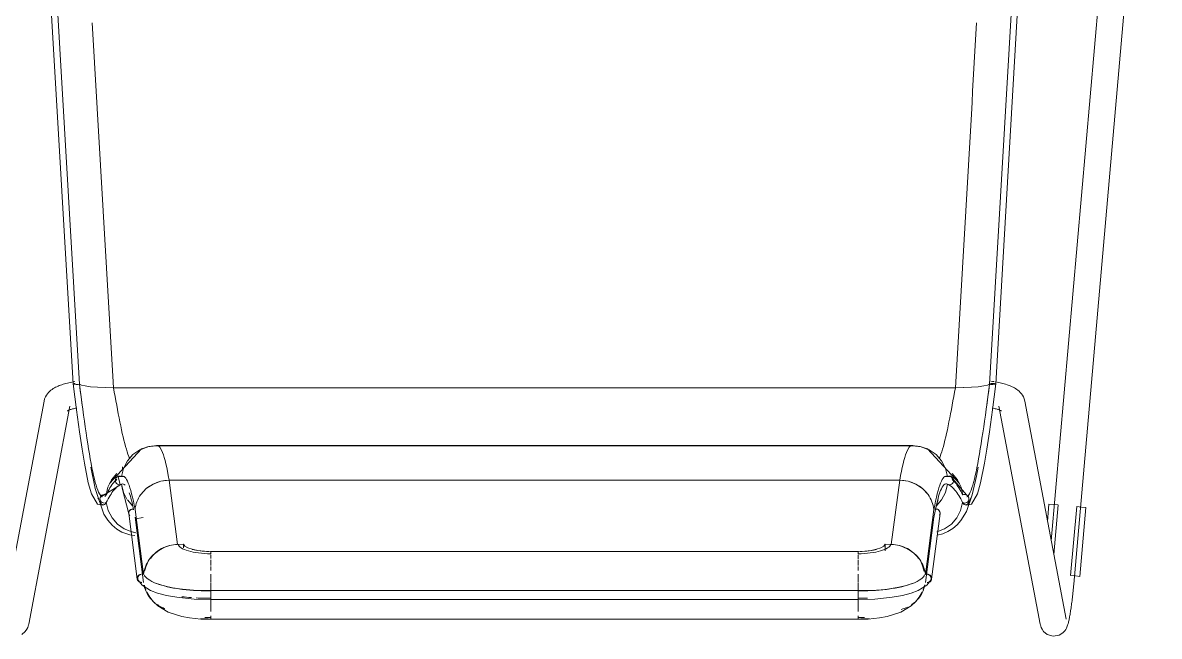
# Model space of a CAD drawing. Header units: millimetres. Extents: x 155927 to 317870, y -36033 to 97293.
# Drawn here: x 175871 to 176389, y 11464 to 11743 of the extents above; entities that cross this region are included whole.
import ezdxf

# ---------------------------------------------------------------- set-up
doc = ezdxf.new("R2010")
doc.units = ezdxf.units.MM
doc.header["$MEASUREMENT"] = 0
doc.layers.add('I-FURN', color=8, linetype='CONTINUOUS', lineweight=9)

msp = doc.modelspace()

# ---------------------------------------------------------------- linework, layer by layer
at = {"layer": 'I-FURN'}
for p, q in [((176376.9, 11931.76), (176339.61, 11507.26)), ((176349.91, 11487.39), (176388.85, 11930.71)), ((175894.19, 11578.68), (175874.9, 11910.59)), ((176314.42, 11578.68), (176333.71, 11910.59)), ((175889.1, 11578.32), (175889.7, 11578.51)), ((175889.7, 11578.51), (175890.32, 11578.69)), ((175890.32, 11578.69), (175890.95, 11578.87)), ((175890.95, 11578.87), (175891.59, 11579.03)), ((175891.59, 11579.03), (175892.25, 11579.18)), ((175892.25, 11579.18), (175892.92, 11579.32)), ((175892.92, 11579.32), (175893.6, 11579.46)), ((175893.6, 11579.46), (175894.29, 11579.58)), ((175894.25, 11578.73), (175894.19, 11578.68)), ((175894.19, 11578.68), (175894.25, 11578.73)), ((175894.19, 11578.68), (175895.74, 11566.82)), ((175894.29, 11579.58), (175895, 11579.7)), ((175894.43, 11578.78), (175894.72, 11578.82)), ((175894.73, 11578.82), (175894.44, 11578.78)), ((175894.75, 11578.53), (175894.45, 11578.57)), ((175894.46, 11578.57), (175894.75, 11578.53)), ((175894.72, 11578.82), (175895.1, 11578.86)), ((175895.11, 11578.86), (175894.73, 11578.82)), ((175894.75, 11578.53), (175895.14, 11578.5)), ((175895.14, 11578.5), (175894.75, 11578.53)), ((175895.14, 11578.5), (175895.59, 11578.47)), ((175895.59, 11578.47), (175895.14, 11578.5)), ((175895.59, 11578.47), (175896.09, 11578.47)), ((175896.08, 11578.47), (175895.59, 11578.47)), ((175896.58, 11578.47), (175896.08, 11578.47)), ((175896.09, 11578.47), (175896.58, 11578.47)), ((175896.58, 11578.47), (175897.05, 11578.49)), ((175897.05, 11578.49), (175896.58, 11578.47)), ((175897.96, 11578.09), (175897.05, 11578.49)), ((175897.05, 11578.49), (175897.96, 11578.09)), ((176311.55, 11578.49), (176310.65, 11578.09)), ((176310.65, 11578.09), (176311.55, 11578.49)), ((176311.55, 11578.49), (176312.02, 11578.47)), ((176312.03, 11578.47), (176311.55, 11578.49)), ((176312.02, 11578.47), (176312.52, 11578.47)), ((176312.52, 11578.47), (176312.03, 11578.47)), ((176312.56, 11578.89), (176312.06, 11578.89)), ((176312.06, 11578.89), (176312.56, 11578.89)), ((176312.9, 11579.81), (176312.17, 11579.91)), ((176312.52, 11578.47), (176313.01, 11578.47)), ((176313.02, 11578.47), (176312.52, 11578.47)), ((176313.05, 11578.88), (176312.56, 11578.89)), ((176312.56, 11578.89), (176313.06, 11578.88)), ((176314.42, 11578.68), (176312.86, 11566.82)), ((176313.61, 11579.7), (176312.9, 11579.81)), ((176313.01, 11578.47), (176313.47, 11578.5)), ((176313.47, 11578.5), (176313.02, 11578.47)), ((176313.5, 11578.86), (176313.05, 11578.88)), ((176313.06, 11578.88), (176313.51, 11578.86)), ((176313.47, 11578.5), (176313.85, 11578.53)), ((176313.86, 11578.53), (176313.47, 11578.5)), ((176313.88, 11578.82), (176313.5, 11578.86)), ((176313.51, 11578.86), (176313.89, 11578.82)), ((176313.85, 11578.53), (176314.15, 11578.57)), ((176314.16, 11578.57), (176313.86, 11578.53)), ((176314.17, 11578.78), (176313.88, 11578.82)), ((176313.89, 11578.82), (176314.18, 11578.78)), ((176314.15, 11578.57), (176314.35, 11578.62)), ((176314.35, 11578.62), (176314.16, 11578.57)), ((176314.36, 11578.73), (176314.17, 11578.78)), ((176314.18, 11578.78), (176314.36, 11578.73)), ((176315.01, 11579.46), (176314.32, 11579.58)), ((176314.35, 11578.62), (176314.42, 11578.68)), ((176314.42, 11578.68), (176314.35, 11578.62)), ((176314.42, 11578.68), (176314.36, 11578.73)), ((176314.36, 11578.73), (176314.42, 11578.68)), ((176315.69, 11579.32), (176315.01, 11579.46)), ((176316.36, 11579.18), (176315.69, 11579.32)), ((176317.01, 11579.03), (176316.36, 11579.18)), ((176317.66, 11578.87), (176317.01, 11579.03)), ((176318.29, 11578.69), (176317.66, 11578.87)), ((176318.9, 11578.51), (176318.29, 11578.69)), ((176319.51, 11578.32), (176318.9, 11578.51)), ((175881.62, 11572.71), (175882.06, 11573.5)), ((175882.06, 11573.5), (175882.54, 11574.19)), ((175882.54, 11574.19), (175883.05, 11574.79)), ((175883.05, 11574.79), (175883.57, 11575.31)), ((175883.57, 11575.31), (175884.1, 11575.76)), ((175884.1, 11575.76), (175884.63, 11576.16)), ((175884.63, 11576.16), (175885.17, 11576.52)), ((175885.17, 11576.52), (175885.71, 11576.84)), ((175885.71, 11576.84), (175886.24, 11577.13)), ((175886.24, 11577.13), (175886.8, 11577.4)), ((175886.8, 11577.4), (175887.36, 11577.66)), ((175887.36, 11577.66), (175887.93, 11577.89)), ((175887.93, 11577.89), (175888.51, 11578.11)), ((175888.51, 11578.11), (175889.1, 11578.32)), ((175899.69, 11577.72), (175897.96, 11578.09)), ((175897.96, 11578.09), (175899.7, 11577.72)), ((175902.17, 11577.41), (175899.7, 11577.72)), ((175899.7, 11577.72), (175902.2, 11577.41)), ((175905.25, 11577.17), (175902.2, 11577.41)), ((175902.2, 11577.41), (175905.3, 11577.17)), ((175908.77, 11577.02), (175905.3, 11577.17)), ((175905.3, 11577.17), (175908.84, 11577.02)), ((175912.53, 11576.96), (175908.83, 11577.02)), ((175908.84, 11577.02), (175912.6, 11576.96)), ((175912.6, 11576.96), (176296, 11576.96)), ((176296, 11576.96), (175912.6, 11576.96)), ((176296, 11576.96), (176299.77, 11577.02)), ((176299.77, 11577.02), (176296.08, 11576.96)), ((176299.77, 11577.02), (176303.31, 11577.17)), ((176303.31, 11577.17), (176299.84, 11577.02)), ((176303.31, 11577.17), (176306.41, 11577.41)), ((176306.41, 11577.41), (176303.36, 11577.17)), ((176306.41, 11577.41), (176308.9, 11577.72)), ((176308.91, 11577.72), (176306.44, 11577.41)), ((176308.9, 11577.72), (176310.65, 11578.09)), ((176310.65, 11578.09), (176308.91, 11577.72)), ((176320.1, 11578.11), (176319.51, 11578.32)), ((176320.68, 11577.89), (176320.1, 11578.11)), ((176321.25, 11577.66), (176320.68, 11577.89)), ((176321.81, 11577.4), (176321.25, 11577.66)), ((176322.37, 11577.13), (176321.81, 11577.4)), ((176322.9, 11576.84), (176322.37, 11577.13)), ((176323.44, 11576.52), (176322.9, 11576.84)), ((176323.98, 11576.16), (176323.44, 11576.52)), ((176324.51, 11575.76), (176323.98, 11576.16)), ((176325.04, 11575.31), (176324.51, 11575.76)), ((176325.56, 11574.79), (176325.04, 11575.31)), ((176326.07, 11574.19), (176325.56, 11574.79)), ((176326.55, 11573.5), (176326.07, 11574.19)), ((176326.99, 11572.71), (176326.55, 11573.5)), ((175881, 11570.83), (175862.18, 11471.54)), ((175873.97, 11469.3), (175892.79, 11568.6)), ((175881, 11570.83), (175881.25, 11571.82)), ((175881.25, 11571.82), (175881.62, 11572.71)), ((176315.82, 11568.6), (176334.64, 11469.3)), ((176327.35, 11571.82), (176326.99, 11572.71)), ((176327.61, 11570.83), (176327.35, 11571.82)), ((176346.43, 11471.54), (176327.61, 11570.83)), ((175891.57, 11566.37), (175891.59, 11566.38)), ((175891.59, 11566.38), (175891.66, 11566.42)), ((175891.66, 11566.42), (175891.75, 11566.47)), ((175891.75, 11566.47), (175891.9, 11566.55)), ((175891.9, 11566.55), (175892.1, 11566.63)), ((175892.1, 11566.63), (175892.33, 11566.73)), ((175892.33, 11566.73), (175892.6, 11566.83)), ((175892.6, 11566.83), (175892.9, 11566.94)), ((175892.9, 11566.94), (175893.24, 11567.04)), ((175893.24, 11567.04), (175893.6, 11567.15)), ((175893.6, 11567.15), (175894, 11567.26)), ((175894, 11567.26), (175894.42, 11567.37)), ((175894.42, 11567.37), (175894.87, 11567.47)), ((175894.87, 11567.47), (175895.34, 11567.57)), ((175895.34, 11567.57), (175895.83, 11567.67)), ((175895.74, 11566.82), (175897.1, 11556.89)), ((176312.86, 11566.82), (176311.51, 11556.89)), ((176313.27, 11567.57), (176312.78, 11567.67)), ((176313.74, 11567.47), (176313.27, 11567.57)), ((176314.19, 11567.37), (176313.74, 11567.47)), ((176314.61, 11567.26), (176314.19, 11567.37)), ((176315, 11567.15), (176314.61, 11567.26)), ((176315.37, 11567.04), (176315, 11567.15)), ((176315.71, 11566.94), (176315.37, 11567.04)), ((176316.01, 11566.83), (176315.71, 11566.94)), ((176316.28, 11566.73), (176316.01, 11566.83)), ((176316.51, 11566.63), (176316.28, 11566.73)), ((176316.7, 11566.55), (176316.51, 11566.63)), ((176316.86, 11566.47), (176316.7, 11566.55)), ((176316.94, 11566.42), (176316.86, 11566.47)), ((176317.02, 11566.38), (176316.94, 11566.42)), ((176317.04, 11566.37), (176317.02, 11566.38)), ((175897.1, 11556.89), (175898.28, 11548.87)), ((176311.51, 11556.89), (176310.33, 11548.87)), ((175898.28, 11548.87), (175899.32, 11542.56)), ((175910.74, 11533.34), (175925.34, 11549.04)), ((175924.55, 11548.62), (175921.41, 11546.45)), ((175921.42, 11546.44), (175924.55, 11548.61)), ((175924.24, 11548.44), (175928.7, 11550.17)), ((175924.55, 11548.61), (175928.12, 11549.98)), ((175928.12, 11549.98), (175924.55, 11548.62)), ((175925.34, 11549.04), (175927.26, 11549.74)), ((175931.91, 11550.46), (175928.12, 11549.98)), ((175928.12, 11549.98), (175931.91, 11550.45)), ((175928.7, 11550.17), (175932.45, 11550.61)), ((175931.91, 11550.46), (176276.7, 11550.46)), ((176276.7, 11550.46), (175931.91, 11550.46)), ((175971.36, 11550.61), (175932.45, 11550.61)), ((176276.16, 11550.61), (175971.36, 11550.61)), ((176279.91, 11550.17), (176276.16, 11550.61)), ((176280.49, 11549.98), (176276.7, 11550.46)), ((176276.7, 11550.45), (176280.49, 11549.98)), ((176284.37, 11548.44), (176279.91, 11550.17)), ((176280.49, 11549.98), (176284.05, 11548.61)), ((176284.06, 11548.62), (176280.49, 11549.98)), ((176283.27, 11549.04), (176281.35, 11549.74)), ((176297.87, 11533.34), (176283.27, 11549.04)), ((176284.05, 11548.61), (176287.19, 11546.44)), ((176287.19, 11546.45), (176284.06, 11548.62)), ((176310.33, 11548.87), (176309.29, 11542.56)), ((175899.32, 11542.56), (175901.12, 11533.54)), ((175918.91, 11543.58), (175917.15, 11540.18)), ((175917.16, 11540.18), (175918.91, 11543.57)), ((175921.41, 11546.45), (175918.91, 11543.58)), ((175918.91, 11543.57), (175921.42, 11546.44)), ((176289.7, 11543.58), (176287.19, 11546.45)), ((176287.19, 11546.44), (176289.7, 11543.57)), ((176291.46, 11540.18), (176289.7, 11543.58)), ((176289.7, 11543.57), (176291.45, 11540.18)), ((176309.29, 11542.56), (176307.49, 11533.54)), ((175902.3, 11540.76), (175904.2, 11531.1)), ((175914.08, 11537.85), (175911.67, 11535.01)), ((175911.69, 11535.01), (175914.08, 11537.85)), ((175917.15, 11540.18), (175916.26, 11536.47)), ((176292.35, 11536.47), (176291.46, 11540.18)), ((176294.53, 11537.85), (176296.92, 11535.01)), ((176296.93, 11535.01), (176294.53, 11537.85)), ((176305.58, 11536.7), (176306.31, 11540.76)), ((175901.12, 11533.54), (175902.52, 11528.54)), ((175906.62, 11527.15), (175916.01, 11532.86)), ((175911.67, 11535.01), (175910.03, 11531.69)), ((175910.04, 11531.69), (175911.68, 11535.01)), ((175913.42, 11534.71), (175913.49, 11535.2)), ((175913.48, 11535.2), (175913.42, 11534.71)), ((175913.49, 11534.22), (175913.42, 11534.71)), ((175913.42, 11534.71), (175913.48, 11534.22)), ((175913.67, 11535.66), (175913.48, 11535.2)), ((175913.48, 11534.22), (175913.67, 11533.76)), ((175913.49, 11535.2), (175913.68, 11535.66)), ((175913.68, 11533.76), (175913.49, 11534.22)), ((175913.97, 11536.07), (175913.67, 11535.66)), ((175913.67, 11533.76), (175913.97, 11533.36)), ((175913.68, 11535.66), (175913.97, 11536.07)), ((175913.97, 11533.36), (175913.68, 11533.76)), ((175913.97, 11536.07), (175914.35, 11536.38)), ((175914.35, 11536.38), (175913.97, 11536.07)), ((175914.35, 11533.05), (175913.97, 11533.36)), ((175913.97, 11533.36), (175914.35, 11533.04)), ((175914.35, 11536.38), (175914.8, 11536.58)), ((175914.8, 11536.58), (175914.35, 11536.38)), ((175914.8, 11532.84), (175914.35, 11533.05)), ((175914.35, 11533.04), (175914.8, 11532.84)), ((175914.45, 11536.43), (175917.33, 11536.48)), ((175914.75, 11536.57), (175915.58, 11532.68)), ((175915.29, 11536.67), (175914.8, 11536.58)), ((175914.8, 11536.58), (175915.3, 11536.66)), ((175915.3, 11532.76), (175914.8, 11532.84)), ((175914.8, 11532.84), (175915.29, 11532.76)), ((175915.79, 11536.63), (175915.29, 11536.67)), ((175915.29, 11532.76), (175915.79, 11532.8)), ((175915.3, 11536.66), (175915.79, 11536.63)), ((175915.79, 11532.8), (175915.3, 11532.76)), ((175915.79, 11536.63), (175916.26, 11536.46)), ((175916.26, 11536.47), (175915.79, 11536.63)), ((175916.26, 11532.96), (175915.79, 11532.8)), ((175915.79, 11532.8), (175916.26, 11532.96)), ((175916.26, 11532.96), (175917.15, 11529.25)), ((175916.62, 11531.11), (175916.29, 11532.98)), ((175930.63, 11533.06), (175927.52, 11530.99)), ((175934.18, 11534.38), (175930.63, 11533.06)), ((175937.95, 11534.86), (175934.18, 11534.38)), ((175941.81, 11505.58), (175937.95, 11534.86)), ((175937.95, 11534.86), (176270.66, 11534.86)), ((176270.66, 11534.86), (175937.95, 11534.86)), ((176270.66, 11534.86), (176266.8, 11505.58)), ((176274.43, 11534.38), (176270.66, 11534.86)), ((176277.98, 11533.06), (176274.43, 11534.38)), ((176281.09, 11530.99), (176277.98, 11533.06)), ((176294.16, 11536.43), (176291.28, 11536.48)), ((176291.46, 11529.25), (176292.35, 11532.96)), ((176292.35, 11536.46), (176292.82, 11536.63)), ((176292.82, 11536.63), (176292.35, 11536.47)), ((176292.82, 11532.8), (176292.35, 11532.96)), ((176292.35, 11532.96), (176292.82, 11532.8)), ((176293.03, 11532.68), (176292.59, 11532.86)), ((176293.32, 11536.67), (176292.82, 11536.63)), ((176292.82, 11536.63), (176293.31, 11536.66)), ((176293.31, 11532.76), (176292.82, 11532.8)), ((176292.82, 11532.8), (176293.32, 11532.76)), ((176293.31, 11536.66), (176293.8, 11536.58)), ((176293.8, 11532.84), (176293.31, 11532.76)), ((176293.81, 11536.58), (176293.32, 11536.67)), ((176293.32, 11532.76), (176293.81, 11532.84)), ((176293.8, 11536.58), (176294.25, 11536.38)), ((176294.25, 11533.05), (176293.8, 11532.84)), ((176294.26, 11536.38), (176293.81, 11536.58)), ((176293.81, 11532.84), (176294.26, 11533.04)), ((176301.98, 11527.15), (176293.86, 11536.57)), ((176294.25, 11536.38), (176294.64, 11536.07)), ((176294.64, 11533.36), (176294.25, 11533.05)), ((176294.64, 11536.07), (176294.26, 11536.38)), ((176294.26, 11533.04), (176294.64, 11533.36)), ((176294.64, 11536.07), (176294.93, 11535.66)), ((176294.93, 11535.66), (176294.64, 11536.07)), ((176294.93, 11533.76), (176294.64, 11533.36)), ((176294.64, 11533.36), (176294.93, 11533.76)), ((176294.93, 11535.66), (176295.12, 11535.2)), ((176295.12, 11535.2), (176294.93, 11535.66)), ((176295.12, 11534.22), (176294.93, 11533.76)), ((176294.93, 11533.76), (176295.12, 11534.22)), ((176295.12, 11535.2), (176295.19, 11534.71)), ((176295.19, 11534.71), (176295.12, 11535.2)), ((176295.19, 11534.71), (176295.12, 11534.22)), ((176295.12, 11534.22), (176295.19, 11534.71)), ((176296.92, 11535.01), (176298.57, 11531.69)), ((176298.57, 11531.69), (176296.93, 11535.01)), ((176303.69, 11528.18), (176305.58, 11536.7)), ((176307.49, 11533.54), (176306.08, 11528.54)), ((175902.52, 11528.54), (175905.29, 11523.9)), ((175904.2, 11531.1), (175908.19, 11519.38)), ((175906.48, 11526.78), (175906.42, 11526.29)), ((175906.43, 11526.29), (175906.49, 11526.78)), ((175906.67, 11527.24), (175906.48, 11526.78)), ((175906.49, 11526.78), (175906.67, 11527.24)), ((175906.67, 11527.24), (175906.96, 11527.64)), ((175906.96, 11527.64), (175906.67, 11527.24)), ((175906.96, 11527.64), (175907.34, 11527.96)), ((175907.33, 11527.96), (175906.96, 11527.64)), ((175907.78, 11528.17), (175907.33, 11527.96)), ((175907.34, 11527.96), (175907.79, 11528.17)), ((175908.28, 11528.26), (175907.78, 11528.17)), ((175907.79, 11528.17), (175908.28, 11528.26)), ((175908.28, 11528.26), (175908.78, 11528.23)), ((175908.78, 11528.23), (175908.28, 11528.26)), ((175908.78, 11528.23), (175909.25, 11528.08)), ((175909.25, 11528.08), (175908.78, 11528.23)), ((175909.25, 11528.08), (175910.04, 11531.69)), ((175910.03, 11531.69), (175909.25, 11528.08)), ((175919.59, 11519.5), (175916.62, 11531.11)), ((175917.15, 11529.25), (175918.66, 11526.22)), ((175927.52, 11530.99), (175925.03, 11528.25)), ((176283.58, 11528.25), (176281.09, 11530.99)), ((176289.7, 11525.85), (176291.46, 11529.25)), ((176298.57, 11531.69), (176299.36, 11528.08)), ((176299.36, 11528.08), (176298.57, 11531.69)), ((176299.36, 11528.08), (176299.83, 11528.23)), ((176299.83, 11528.23), (176299.36, 11528.08)), ((176299.83, 11528.23), (176300.33, 11528.26)), ((176300.33, 11528.26), (176299.83, 11528.23)), ((176300.33, 11528.26), (176300.82, 11528.17)), ((176300.82, 11528.17), (176300.33, 11528.26)), ((176300.82, 11528.17), (176301.27, 11527.96)), ((176301.27, 11527.96), (176300.82, 11528.17)), ((176301.01, 11520.55), (176303.69, 11528.18)), ((176301.27, 11527.96), (176301.65, 11527.64)), ((176301.65, 11527.64), (176301.27, 11527.96)), ((176301.65, 11527.64), (176301.94, 11527.24)), ((176301.94, 11527.24), (176301.65, 11527.64)), ((176301.83, 11527.42), (176301.96, 11527.21)), ((176301.94, 11527.24), (176302.12, 11526.78)), ((176302.12, 11526.78), (176301.94, 11527.24)), ((176302.12, 11526.78), (176302.18, 11526.29)), ((176302.18, 11526.29), (176302.12, 11526.78)), ((176306.08, 11528.54), (176303.31, 11523.9)), ((175905.29, 11523.9), (175907.48, 11523.37)), ((175906.42, 11526.29), (175906.5, 11525.81)), ((175906.5, 11525.81), (175906.43, 11526.29)), ((175906.7, 11525.36), (175906.5, 11525.81)), ((175906.5, 11525.81), (175906.69, 11525.35)), ((175906.69, 11525.35), (175906.99, 11524.96)), ((175907, 11524.96), (175906.7, 11525.36)), ((175906.99, 11524.96), (175907.38, 11524.65)), ((175907.39, 11524.65), (175907, 11524.96)), ((175907.38, 11524.65), (175907.84, 11524.46)), ((175907.84, 11524.46), (175907.39, 11524.65)), ((175907.48, 11523.37), (175908.39, 11523.67)), ((175908.33, 11524.38), (175907.84, 11524.46)), ((175907.84, 11524.46), (175908.33, 11524.38)), ((175909.3, 11524.59), (175908.83, 11524.43)), ((175908.83, 11524.42), (175909.3, 11524.59)), ((175909.3, 11524.59), (175910.21, 11520.96)), ((175918.91, 11525.85), (175921.41, 11522.98)), ((175920.94, 11521.6), (175920.49, 11521.4)), ((175921.43, 11521.67), (175920.94, 11521.6)), ((175921.93, 11521.64), (175921.43, 11521.67)), ((176287.44, 11523.44), (176286.06, 11517.15)), ((176287.17, 11521.67), (176286.68, 11521.64)), ((176287.67, 11521.6), (176287.17, 11521.67)), ((176287.19, 11522.98), (176289.7, 11525.85)), ((176288.19, 11525.88), (176287.44, 11523.44)), ((176288.12, 11521.4), (176287.67, 11521.6)), ((176298.4, 11520.96), (176299.31, 11524.59)), ((176299.78, 11524.43), (176299.31, 11524.59)), ((176299.31, 11524.59), (176299.78, 11524.42)), ((176300.27, 11524.38), (176299.78, 11524.43)), ((176299.78, 11524.42), (176300.28, 11524.38)), ((176301.13, 11523.37), (176300.21, 11523.67)), ((176300.77, 11524.46), (176300.27, 11524.38)), ((176300.28, 11524.38), (176300.77, 11524.46)), ((176301.22, 11524.65), (176300.77, 11524.46)), ((176300.77, 11524.46), (176301.23, 11524.65)), ((176303.31, 11523.9), (176301.13, 11523.37)), ((176301.61, 11524.96), (176301.22, 11524.65)), ((176301.23, 11524.65), (176301.61, 11524.96)), ((176301.91, 11525.36), (176301.61, 11524.96)), ((176301.61, 11524.96), (176301.91, 11525.35)), ((176302.11, 11525.81), (176301.91, 11525.36)), ((176301.91, 11525.35), (176302.11, 11525.81)), ((176302.18, 11526.29), (176302.11, 11525.81)), ((176302.11, 11525.81), (176302.18, 11526.29)), ((176338.57, 11523.89), (176337.88, 11516)), ((176338.57, 11523.89), (176340.61, 11523.71)), ((176340.61, 11523.71), (176342.68, 11523.53)), ((176340.82, 11500.92), (176342.8, 11523.52)), ((176351.25, 11522.78), (176348.49, 11491.37)), ((176351.37, 11522.77), (176353.44, 11522.59)), ((176355.48, 11522.41), (176352.72, 11491)), ((176353.44, 11522.59), (176355.48, 11522.41)), ((175908.19, 11519.38), (175910, 11516.56)), ((175910, 11516.56), (175912, 11514.32)), ((175910.21, 11520.96), (175911.95, 11517.64)), ((175911.95, 11517.64), (175914.43, 11514.81)), ((175919.62, 11520.28), (175919.56, 11519.81)), ((175919.56, 11519.81), (175919.62, 11519.34)), ((175923.43, 11489.8), (175919.57, 11519.58)), ((175919.81, 11520.72), (175919.62, 11520.28)), ((175919.62, 11519.34), (175919.81, 11518.9)), ((175920.11, 11521.1), (175919.81, 11520.72)), ((175919.81, 11518.9), (175920.1, 11518.51)), ((175920.49, 11521.4), (175920.11, 11521.1)), ((175922.4, 11521.48), (175926.24, 11491.78)), ((175926.27, 11488.24), (175922.42, 11517.93)), ((175922.55, 11517.15), (175926.04, 11517.84)), ((176286.19, 11517.93), (176282.34, 11488.24)), ((176286.21, 11521.48), (176282.36, 11491.78)), ((176289.04, 11519.58), (176285.18, 11489.8)), ((176288.5, 11521.1), (176288.12, 11521.4)), ((176288.8, 11520.72), (176288.5, 11521.1)), ((176288.98, 11520.28), (176288.8, 11520.72)), ((176288.8, 11518.9), (176288.99, 11519.34)), ((176289.05, 11519.81), (176288.98, 11520.28)), ((176288.99, 11519.34), (176289.05, 11519.81)), ((176294.18, 11514.81), (176296.66, 11517.64)), ((176296.66, 11517.64), (176298.4, 11520.96)), ((176296.77, 11514.47), (176298.51, 11516.43)), ((176298.51, 11516.43), (176301.01, 11520.55)), ((175912, 11514.32), (175914.16, 11512.54)), ((175914.16, 11512.54), (175916.43, 11511.2)), ((175914.43, 11514.81), (175917.51, 11512.64)), ((175916.43, 11511.2), (175920.03, 11509.9)), ((175917.51, 11512.64), (175921.02, 11511.24)), ((175921.02, 11511.24), (175922.77, 11510.87)), ((175922.77, 11510.87), (175921.03, 11511.25)), ((176287.58, 11511.24), (176291.1, 11512.64)), ((176290.23, 11510.38), (176292.6, 11511.41)), ((176291.1, 11512.64), (176294.18, 11514.81)), ((176292.6, 11511.41), (176294.8, 11512.79)), ((176294.8, 11512.79), (176296.77, 11514.47)), ((175920.03, 11509.9), (175922.3, 11509.61)), ((176287.72, 11509.73), (176290.23, 11510.38)), ((175944.52, 11505.65), (175941.81, 11505.58)), ((175944.52, 11505.65), (175944.52, 11503.98)), ((175945.16, 11504.79), (175944.52, 11505.65)), ((175944.52, 11505.63), (175944.52, 11503.98)), ((175946.51, 11504), (175945.16, 11504.79)), ((175948.5, 11503.33), (175946.51, 11504)), ((175950.99, 11502.82), (175948.5, 11503.33)), ((175953.84, 11502.5), (175950.99, 11502.82)), ((175956.88, 11502.39), (175953.84, 11502.5)), ((176251.73, 11502.39), (175956.88, 11502.39)), ((175956.88, 11502.33), (176251.73, 11502.33)), ((176254.77, 11502.5), (176251.73, 11502.39)), ((176257.62, 11502.82), (176254.77, 11502.5)), ((176260.11, 11503.33), (176257.62, 11502.82)), ((176262.09, 11504), (176260.11, 11503.33)), ((176263.45, 11504.79), (176262.09, 11504)), ((176264.08, 11505.65), (176263.45, 11504.79)), ((176264.08, 11502.64), (176264.08, 11505.65)), ((176266.8, 11505.58), (176264.08, 11505.65)), ((176264.09, 11502.64), (176264.08, 11505.63)), ((175956.88, 11499.07), (175956.88, 11500.8)), ((175956.88, 11496.02), (175956.88, 11498.48)), ((176251.73, 11500.8), (176251.73, 11499.2)), ((176251.73, 11499), (176251.73, 11499.15)), ((176251.73, 11498.48), (176251.73, 11496.02)), ((175925.49, 11494.21), (175925.81, 11491.77)), ((175956.88, 11493.65), (175956.88, 11495.49)), ((175956.88, 11488.47), (175956.88, 11492.03)), ((176251.73, 11495.49), (176251.73, 11493.65)), ((176251.73, 11492.03), (176251.73, 11488.47)), ((176283.11, 11494.21), (176282.5, 11489.43)), ((176350.68, 11491.17), (176348.61, 11491.36)), ((176352.72, 11491), (176350.68, 11491.17)), ((175923.78, 11489.3), (175925.67, 11486.92)), ((175925.67, 11486.92), (175929.5, 11484.61)), ((175932.21, 11487.76), (175935.64, 11486.66)), ((175935.64, 11486.66), (175940.08, 11485.69)), ((175940.08, 11485.69), (175944.09, 11485.1)), ((175956.88, 11488.27), (175956.88, 11484.46)), ((175956.88, 11484.46), (175956.88, 11488.27)), ((176251.73, 11484.46), (176251.73, 11488.27)), ((176251.73, 11488.27), (176251.73, 11484.46)), ((176264.13, 11485.06), (176269.56, 11485.89)), ((176269.56, 11485.89), (176273.06, 11486.69)), ((176273.06, 11486.69), (176275.89, 11487.57)), ((176275.89, 11487.57), (176276.4, 11487.76)), ((176282.93, 11486.92), (176279.1, 11484.61)), ((176284.83, 11489.3), (176282.93, 11486.92)), ((176349.68, 11484.98), (176349.75, 11485.73)), ((176349.75, 11485.73), (176349.82, 11486.48)), ((176349.82, 11486.48), (176349.89, 11487.23)), ((176349.89, 11487.23), (176349.91, 11487.39)), ((175927.81, 11483.81), (175929.14, 11481.54)), ((175929.14, 11481.54), (175930.81, 11479.47)), ((175929.5, 11484.61), (175932.67, 11483.42)), ((175932.67, 11483.42), (175936.71, 11482.34)), ((175936.71, 11482.34), (175941.43, 11481.47)), ((175941.43, 11481.47), (175949.32, 11480.68)), ((175944.09, 11485.1), (175950.65, 11484.57)), ((175949.32, 11480.68), (175956.88, 11480.53)), ((175950.65, 11484.57), (175956.88, 11484.49)), ((176251.73, 11484.49), (175956.88, 11484.49)), ((175956.88, 11480.53), (175956.88, 11484.38)), ((175956.88, 11484.38), (175956.88, 11484.16)), ((175956.88, 11484.16), (175956.88, 11483.82)), ((175956.88, 11483.82), (175956.88, 11483.41)), ((175956.88, 11483.41), (175956.88, 11482.93)), ((175956.88, 11482.93), (175956.88, 11482.43)), ((175956.88, 11482.43), (175956.88, 11481.94)), ((175956.88, 11481.94), (175956.88, 11481.49)), ((175956.88, 11481.49), (175956.88, 11481.1)), ((175956.88, 11481.1), (175956.88, 11480.79)), ((175956.88, 11480.79), (175956.88, 11480.6)), ((175956.88, 11480.77), (175956.88, 11477.75)), ((175956.88, 11477.76), (175956.88, 11480.77)), ((175956.88, 11480.6), (175956.88, 11480.53)), ((175956.88, 11480.53), (176251.73, 11480.53)), ((176251.73, 11484.49), (176258.14, 11484.58)), ((176251.73, 11484.48), (176251.73, 11480.53)), ((176251.73, 11484.38), (176251.73, 11484.48)), ((176251.73, 11484.16), (176251.73, 11484.38)), ((176251.73, 11483.82), (176251.73, 11484.16)), ((176251.73, 11483.41), (176251.73, 11483.82)), ((176251.73, 11482.93), (176251.73, 11483.41)), ((176251.73, 11482.43), (176251.73, 11482.93)), ((176251.73, 11481.94), (176251.73, 11482.43)), ((176251.73, 11481.49), (176251.73, 11481.94)), ((176251.73, 11481.1), (176251.73, 11481.49)), ((176251.73, 11480.79), (176251.73, 11481.1)), ((176251.73, 11480.6), (176251.73, 11480.79)), ((176251.73, 11477.75), (176251.73, 11480.77)), ((176251.73, 11480.77), (176251.73, 11477.76)), ((176259.29, 11480.68), (176251.73, 11480.53)), ((176251.73, 11480.53), (176251.73, 11480.6)), ((176258.14, 11484.58), (176264.13, 11485.06)), ((176267.18, 11481.47), (176259.29, 11480.68)), ((176271.89, 11482.34), (176267.18, 11481.47)), ((176275.94, 11483.42), (176271.89, 11482.34)), ((176279.1, 11484.61), (176275.94, 11483.42)), ((176279.47, 11481.54), (176277.8, 11479.47)), ((176280.8, 11483.81), (176279.47, 11481.54)), ((176349.13, 11479.91), (176349.21, 11480.61)), ((176349.21, 11480.61), (176349.29, 11481.32)), ((176349.29, 11481.32), (176349.37, 11482.04)), ((176349.37, 11482.04), (176349.45, 11482.76)), ((176349.45, 11482.76), (176349.53, 11483.5)), ((176349.53, 11483.5), (176349.61, 11484.24)), ((176349.61, 11484.24), (176349.68, 11484.98)), ((175930.81, 11479.47), (175932.79, 11477.63)), ((175932.79, 11477.63), (175937.5, 11474.76)), ((175956.88, 11475.01), (175956.88, 11477.59)), ((176251.73, 11477.59), (176251.73, 11475.01)), ((176275.82, 11477.63), (176271.11, 11474.76)), ((176277.8, 11479.47), (176275.82, 11477.63)), ((176348.41, 11474.79), (176348.5, 11475.38)), ((176348.5, 11475.38), (176348.6, 11475.98)), ((176348.6, 11475.98), (176348.69, 11476.6)), ((176348.69, 11476.6), (176348.78, 11477.24)), ((176348.78, 11477.24), (176348.86, 11477.88)), ((176348.86, 11477.88), (176348.95, 11478.55)), ((176348.95, 11478.55), (176349.04, 11479.22)), ((176349.04, 11479.22), (176349.13, 11479.91)), ((175937.5, 11474.76), (175943.65, 11472.74)), ((175943.65, 11472.74), (175947.15, 11472.09)), ((175947.15, 11472.09), (175952.36, 11471.57)), ((175952.36, 11471.57), (175956.88, 11471.49)), ((175956.88, 11471.51), (175956.88, 11472.98)), ((175956.88, 11471.66), (175956.88, 11471.49)), ((175956.88, 11471.49), (176251.73, 11471.49)), ((176251.73, 11472.98), (176251.73, 11471.51)), ((176251.73, 11471.49), (176251.73, 11471.66)), ((176256.25, 11471.57), (176251.73, 11471.49)), ((176261.46, 11472.09), (176256.25, 11471.57)), ((176264.95, 11472.74), (176261.46, 11472.09)), ((176271.11, 11474.76), (176264.95, 11472.74)), ((176347.34, 11469.51), (176347.45, 11469.91)), ((176347.45, 11469.91), (176347.55, 11470.32)), ((176347.55, 11470.32), (176347.65, 11470.75)), ((176347.65, 11470.75), (176347.75, 11471.19)), ((176347.75, 11471.19), (176347.85, 11471.65)), ((176347.85, 11471.65), (176347.94, 11472.13)), ((176347.94, 11472.13), (176348.04, 11472.63)), ((176348.04, 11472.63), (176348.13, 11473.14)), ((176348.13, 11473.14), (176348.23, 11473.67)), ((176348.23, 11473.67), (176348.32, 11474.22)), ((176348.32, 11474.22), (176348.41, 11474.79)), ((175870.83, 11464.55), (175872.41, 11465.87)), ((175872.41, 11465.87), (175873.16, 11466.95)), ((175873.16, 11466.95), (175873.53, 11467.75)), ((175873.53, 11467.75), (175873.75, 11468.37)), ((175873.75, 11468.37), (175873.88, 11468.89)), ((175873.88, 11468.89), (175873.97, 11469.3)), ((176334.72, 11468.89), (176334.64, 11469.3)), ((176334.86, 11468.37), (176334.72, 11468.89)), ((176335.07, 11467.75), (176334.86, 11468.37)), ((176335.45, 11466.95), (176335.07, 11467.75)), ((176336.2, 11465.87), (176335.45, 11466.95)), ((176337.77, 11464.55), (176336.2, 11465.87)), ((176343.28, 11464.2), (176344.94, 11465.24)), ((176344.94, 11465.24), (176345.79, 11466.15)), ((176345.79, 11466.15), (176346.27, 11466.85)), ((176346.27, 11466.85), (176346.58, 11467.41)), ((176346.58, 11467.41), (176346.79, 11467.88)), ((176346.79, 11467.88), (176346.96, 11468.31)), ((176346.96, 11468.31), (176347.1, 11468.72)), ((176347.1, 11468.72), (176347.23, 11469.11)), ((176347.23, 11469.11), (176347.34, 11469.51)), ((176337.77, 11464.55), (176340.52, 11463.71)), ((176340.52, 11463.71), (176343.28, 11464.2))]:
    msp.add_line(p, q, dxfattribs=at)
for centre, major_axis, ratio, start_param, end_param in [((175938.08, 11519.79), (15.78, 0), 0.955139, 1.579038, 2.545717), ((176270.53, 11519.79), (15.78, 0), 0.955139, 0.595876, 1.562553), ((175938.08, 11519.79), (15.78, 0), 0.955139, 2.545839, 2.787386), ((176270.53, 11519.79), (15.78, 0), 0.955139, 0.354206, 0.595753), ((175921.52, 11519.81), (1.96, 0), 0.955139, 1.359855, 3.903556), ((175938.08, 11519.79), (15.78, 0), 0.955139, 2.787556, 3.029056), ((176270.53, 11519.79), (15.78, 0), 0.955139, 0.112537, 0.354036), ((176287.09, 11519.81), (1.96, 0), 0.955139, 5.775592, 8.064923), ((175956.88, 11487.24), (0, 15.75), 0.000004, 0.290246, 0.472486), ((176251.73, 11487.24), (0, 15.75), 0.000004, 5.8107, 5.99294), ((175956.88, 11475.77), (12.4, 0), 0.287441, 4.492176, 4.712389), ((176251.73, 11475.77), (12.4, 0), 0.287441, 4.712389, 4.950404)]:
    msp.add_ellipse(centre, major_axis=major_axis, ratio=ratio, start_param=start_param, end_param=end_param, dxfattribs=at)
for points in [[(175877.73, 11910.49), (175880.95, 11855.08), (175887.39, 11744.32), (175893.83, 11633.72), (175897.05, 11578.49)], [(176330.87, 11910.49), (176327.65, 11855.08), (176321.21, 11744.32), (176314.77, 11633.72), (176311.55, 11578.49)], [(175912.53, 11576.96), (175909.33, 11632.32), (175906.13, 11687.74), (175902.94, 11743.2)], [(176305.67, 11743.2), (176302.47, 11687.74), (176299.28, 11632.32), (176296.08, 11576.96)], [(175898.26, 11569.12), (175897.86, 11572.22), (175897.46, 11575.35), (175897.07, 11578.48)], [(176310.38, 11569.32), (176310.76, 11572.35), (176311.15, 11575.42), (176311.54, 11578.48)], [(175932.45, 11550.61), (175932.27, 11550.61), (175932.09, 11550.56), (175931.91, 11550.45)], [(176276.7, 11550.45), (176276.52, 11550.56), (176276.34, 11550.61), (176276.16, 11550.61)], [(175916.82, 11539.53), (175916.76, 11539.99), (175916.71, 11540.46), (175916.65, 11540.93)], [(175922.4, 11521.48), (175921.38, 11526.98), (175919.33, 11535.05), (175917.29, 11537.01), (175916.26, 11536.46)], [(175917.9, 11532.54), (175917.35, 11533.11), (175916.81, 11533.25), (175916.26, 11532.96)], [(176286.21, 11521.48), (176287.23, 11526.98), (176289.28, 11535.05), (176291.32, 11537.01), (176292.35, 11536.46)], [(175909.25, 11528.08), (175909.07, 11527.82), (175908.89, 11527.61), (175908.71, 11527.45)], [(175921.77, 11521.27), (175921.11, 11524.4), (175920.46, 11527.31), (175919.8, 11529.04)], [(175941.81, 11505.58), (175940.51, 11505.54), (175938.01, 11505.18), (175934.41, 11503.77), (175931.27, 11501.58), (175928.74, 11498.74), (175926.97, 11495.4), (175926.39, 11493.02), (175926.24, 11491.78)], [(175956.88, 11501.27), (175954.98, 11501.29), (175951.25, 11501.56), (175946.45, 11502.52), (175943.13, 11503.91), (175942.18, 11505.01), (175942.06, 11505.57)], [(175948.5, 11503.28), (175950.56, 11502.73), (175953.27, 11502.45), (175956.04, 11502.36)], [(176266.55, 11505.57), (176266.3, 11504.46), (176262.91, 11502.29), (176255.52, 11501.32), (176251.73, 11501.27)], [(176252.57, 11502.34), (176255.35, 11502.4), (176258.49, 11502.67), (176260.11, 11503.28)], [(176282.36, 11491.78), (176282.22, 11493.02), (176281.63, 11495.4), (176279.87, 11498.74), (176277.34, 11501.58), (176274.2, 11503.77), (176270.6, 11505.18), (176268.09, 11505.54), (176266.8, 11505.58)], [(175926.71, 11493.3), (175927.02, 11494.68), (175927.52, 11496.05), (175928.22, 11497.31)], [(176280.38, 11497.29), (176281.08, 11496.03), (176281.48, 11494.67), (176281.82, 11493.29)], [(175932.04, 11487.82), (175930.58, 11488.39), (175928.11, 11489.66), (175926.8, 11491.06), (175926.45, 11491.79)], [(176282.16, 11491.79), (176281.81, 11491.06), (176280.5, 11489.66), (176276.8, 11487.76), (176271.73, 11486.23), (176265.59, 11485.12), (176258.73, 11484.49), (176254.08, 11484.42), (176251.73, 11484.46)], [(176282.63, 11491.94), (176282.71, 11491.95), (176282.87, 11491.97), (176283.04, 11491.97), (176283.12, 11491.96)], [(175927.33, 11484.9), (175927.08, 11485.55), (175926.91, 11486.23), (175926.77, 11486.92)], [(176281.88, 11486.83), (176281.72, 11486.17), (176281.53, 11485.52), (176281.28, 11484.89)], [(175948.07, 11481.3), (175946.59, 11481.41), (175945.14, 11481.56), (175943.73, 11481.74)], [(175956.88, 11481.06), (175954.66, 11481.02), (175952.46, 11481.05), (175950.28, 11481.17)], [(176255.99, 11481.08), (176254.58, 11481.04), (176253.16, 11481.04), (176251.73, 11481.06)], [(176271.33, 11475.94), (176272.29, 11476.19), (176273.22, 11476.54), (176274.12, 11476.97)], [(175956.88, 11471.58), (175955.3, 11471.58), (175953.8, 11471.65), (175952.37, 11471.79)], [(176256.7, 11471.8), (176255.12, 11471.65), (176253.44, 11471.58), (176251.73, 11471.58)]]:
    msp.add_open_spline(points, degree=3, dxfattribs=at)
for points, knots in [([(175907.42, 11527.19), (175907.01, 11527.39), (175905.59, 11528.99), (175903.15, 11537.29), (175900.1, 11555.72), (175898.07, 11570.94), (175897.05, 11578.49)], [0.1500589, 0.1500589, 0.1500589, 0.1500589, 0.25, 0.5, 0.75, 1, 1, 1, 1]), ([(176301.19, 11527.19), (176301.59, 11527.39), (176303.02, 11528.99), (176305.45, 11537.29), (176308.5, 11555.72), (176310.54, 11570.94), (176311.55, 11578.49)], [0.1500588, 0.1500588, 0.1500588, 0.1500588, 0.25, 0.5, 0.75, 1, 1, 1, 1]), ([(175919.9, 11544.69), (175919.42, 11545.83), (175917.96, 11550.08), (175915.52, 11560.79), (175913.58, 11571.57), (175912.6, 11576.96)], [0.375, 0.375, 0.375, 0.375, 0.5, 0.75, 1, 1, 1, 1]), ([(176296, 11576.96), (176295.03, 11571.57), (176293.08, 11560.79), (176290.65, 11550.08), (176289.19, 11545.83), (176288.71, 11544.69)], [0, 0, 0, 0, 0.25, 0.5, 0.625, 0.625, 0.625, 0.625]), ([(175937.95, 11534.86), (175936.94, 11540.59), (175935.11, 11548.23), (175933.28, 11550.61), (175932.45, 11550.61)], [0, 0, 0, 0, 0.5, 0.9107153, 0.9107153, 0.9107153, 0.9107153]), ([(176276.16, 11550.61), (176275.33, 11550.61), (176273.5, 11548.23), (176271.67, 11540.59), (176270.66, 11534.86)], [0.0892846, 0.0892846, 0.0892846, 0.0892846, 0.5, 1, 1, 1, 1]), ([(175914.13, 11535.21), (175913.67, 11534.81), (175912.05, 11533.14), (175910.42, 11530.48), (175909.25, 11528.08)], [0.3036932, 0.3036932, 0.3036932, 0.3036932, 0.5, 1, 1, 1, 1]), ([(175915.58, 11532.68), (175914.65, 11532.21), (175912.55, 11530.42), (175910.46, 11526.99), (175909.3, 11524.59)], [0.0974617, 0.0974617, 0.0974617, 0.0974617, 0.5, 1, 1, 1, 1]), ([(176286.9, 11521.57), (176287.69, 11525.29), (176289.51, 11531.77), (176291.32, 11533.51), (176292.35, 11532.96)], [0.1122148, 0.1122148, 0.1122148, 0.1122148, 0.5, 1, 1, 1, 1]), ([(176293.03, 11532.68), (176293.96, 11532.21), (176296.05, 11530.42), (176298.15, 11526.99), (176299.31, 11524.59)], [0.0974621, 0.0974621, 0.0974621, 0.0974621, 0.5, 1, 1, 1, 1]), ([(176294.48, 11535.21), (176294.94, 11534.81), (176296.56, 11533.14), (176298.19, 11530.48), (176299.36, 11528.08)], [0.303693, 0.303693, 0.303693, 0.303693, 0.5, 1, 1, 1, 1]), ([(175909.3, 11524.59), (175908.28, 11523.03), (175907.02, 11523.26), (175905.76, 11526.17), (175905.53, 11526.8)], [0, 0, 0, 0, 0.25, 0.3070827, 0.3070827, 0.3070827, 0.3070827]), ([(176299.31, 11524.59), (176300.33, 11523.03), (176301.61, 11523.27), (176302.9, 11526.29), (176303.16, 11527.01)], [0, 0, 0, 0, 0.25, 0.3133981, 0.3133981, 0.3133981, 0.3133981]), ([(175929.45, 11499.16), (175930.84, 11501), (175933.65, 11503.31), (175937.03, 11504.79), (175938.28, 11505.03)], [-0.6390766, -0.6390766, -0.6390766, -0.6390766, -0.3333333, -0.1666667, -0.1666667, -0.1666667, -0.1666667]), ([(176270.33, 11505.03), (176271.57, 11504.7), (176274.89, 11503.35), (176278.05, 11501.09), (176279.23, 11499.19)], [-0.8333333, -0.8333333, -0.8333333, -0.8333333, -0.6666667, -0.3609234, -0.3609234, -0.3609234, -0.3609234]), ([(175925.39, 11491.96), (175925.25, 11491.96), (175925.02, 11491.93), (175924.73, 11491.84), (175924.47, 11491.74), (175924.15, 11491.54), (175923.83, 11491.23), (175923.6, 11490.86), (175923.46, 11490.51), (175923.41, 11490.19), (175923.41, 11489.92), (175923.44, 11489.66), (175923.52, 11489.41), (175923.63, 11489.16), (175923.82, 11488.86), (175924.15, 11488.55), (175924.54, 11488.34), (175924.9, 11488.24), (175925.16, 11488.2), (175925.32, 11488.19), (175925.39, 11488.19)], [0.1111111, 0.1111111, 0.1111111, 0.1111111, 0.1666667, 0.1944444, 0.2222222, 0.2777778, 0.3333333, 0.3888889, 0.4444444, 0.4791667, 0.5138889, 0.5486111, 0.5833333, 0.6180556, 0.6527778, 0.7222222, 0.7916667, 0.8263889, 0.8611111, 0.8888889, 0.8888889, 0.8888889, 0.8888889]), ([(175925.48, 11488.21), (175925.32, 11488.22), (175925.03, 11488.26), (175924.64, 11488.4), (175924.23, 11488.66), (175923.78, 11489.18), (175923.52, 11490.04), (175923.75, 11490.83), (175924.15, 11491.36), (175924.53, 11491.68), (175924.84, 11491.82), (175924.99, 11491.87)], [-0.875, -0.875, -0.875, -0.875, -0.8125, -0.765625, -0.71875, -0.625, -0.5, -0.375, -0.3125, -0.25, -0.1875, -0.1875, -0.1875, -0.1875]), ([(176283.22, 11488.2), (176283.36, 11488.19), (176283.58, 11488.21), (176283.87, 11488.28), (176284.14, 11488.38), (176284.46, 11488.56), (176284.78, 11488.85), (176285.01, 11489.21), (176285.15, 11489.56), (176285.19, 11489.87), (176285.2, 11490.14), (176285.17, 11490.4), (176285.09, 11490.66), (176284.98, 11490.91), (176284.79, 11491.22), (176284.46, 11491.54), (176284.07, 11491.78), (176283.71, 11491.9), (176283.34, 11491.97), (176282.9, 11491.96), (176282.54, 11491.86), (176282.36, 11491.78)], [0.1111111, 0.1111111, 0.1111111, 0.1111111, 0.1666667, 0.1944444, 0.2222222, 0.2777778, 0.3333333, 0.3888889, 0.4444444, 0.4791667, 0.5138889, 0.5486111, 0.5833333, 0.6180556, 0.6527778, 0.7222222, 0.7916667, 0.8263889, 0.8611111, 0.9305556, 1, 1, 1, 1]), ([(176283.61, 11491.87), (176283.73, 11491.83), (176283.96, 11491.73), (176284.38, 11491.46), (176284.83, 11490.91), (176285.09, 11490.04), (176284.86, 11489.26), (176284.46, 11488.75), (176284.08, 11488.45), (176283.62, 11488.26), (176283.29, 11488.22), (176283.12, 11488.21)], [-0.8125, -0.8125, -0.8125, -0.8125, -0.765625, -0.71875, -0.625, -0.5, -0.375, -0.3125, -0.25, -0.1875, -0.125, -0.125, -0.125, -0.125]), ([(175926.48, 11487.03), (175926.64, 11486.3), (175927.2, 11484.42), (175928.74, 11481.59), (175930.42, 11479.76), (175931.37, 11478.98)], [0.0634811, 0.0634811, 0.0634811, 0.0634811, 0.1666667, 0.3333333, 0.5, 0.5, 0.5, 0.5]), ([(175956.88, 11484.46), (175954.53, 11484.42), (175949.88, 11484.49), (175943.03, 11485.12), (175936.92, 11486.21), (175933.71, 11487.22), (175932.22, 11487.76)], [0.0000052, 0.0000052, 0.0000052, 0.0000052, 0.1666667, 0.3333333, 0.5, 0.6602535, 0.6602535, 0.6602535, 0.6602535]), ([(176276.08, 11478.11), (176276.48, 11478.38), (176277.86, 11479.42), (176279.86, 11481.59), (176281.47, 11484.44), (176281.94, 11486.38), (176282.1, 11487.15)], [0.434972, 0.434972, 0.434972, 0.434972, 0.5, 0.6666667, 0.8333333, 0.9407177, 0.9407177, 0.9407177, 0.9407177]), ([(175932.17, 11478.36), (175932.9, 11477.83), (175934.15, 11477.11), (175935.48, 11476.48), (175936, 11476.28)], [0.5455526, 0.5455526, 0.5455526, 0.5455526, 0.6666667, 0.739481, 0.739481, 0.739481, 0.739481])]:
    msp.add_open_spline(points, degree=3, knots=knots, dxfattribs=at)

doc.saveas('drawing.dxf')
